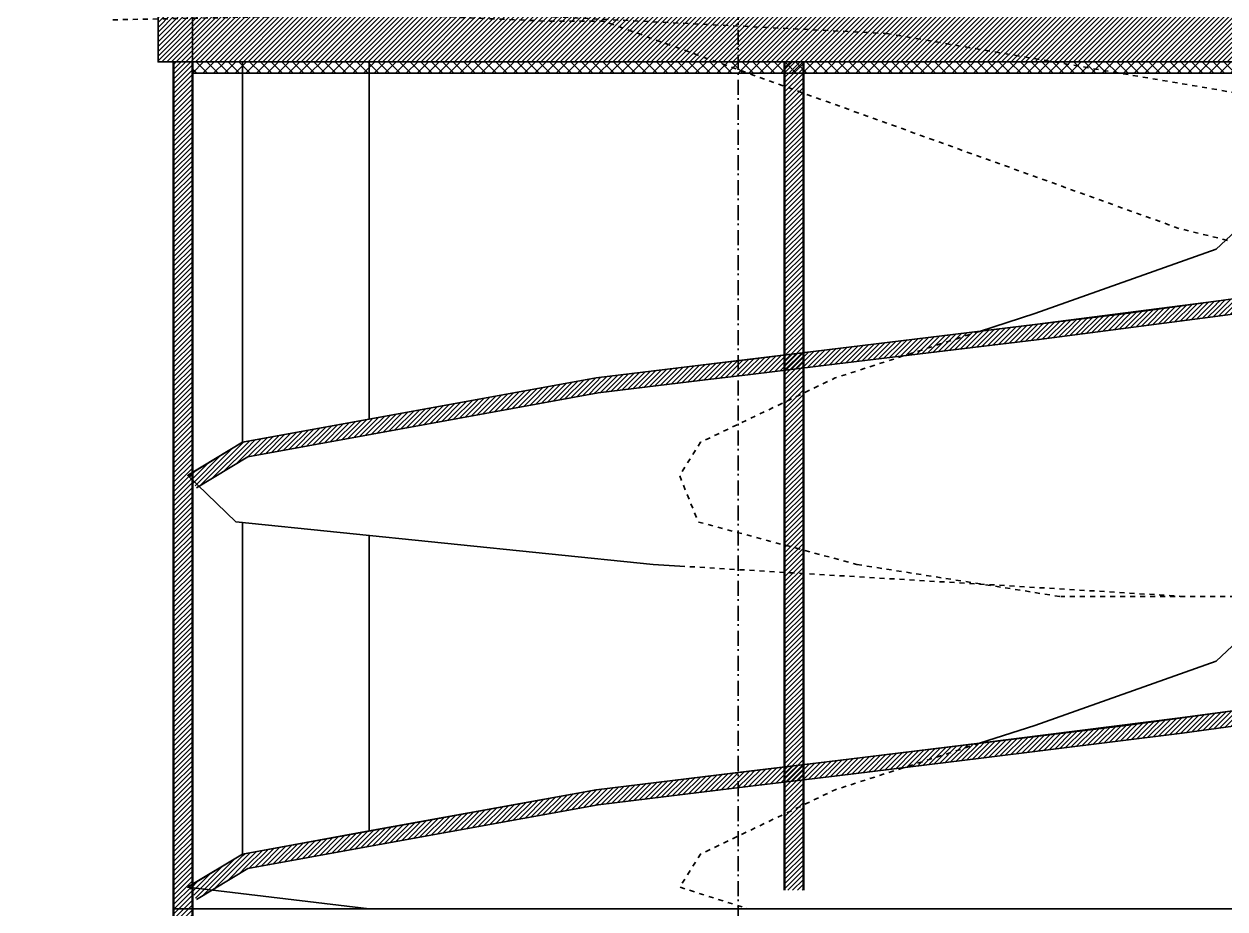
# Model space of a CAD drawing. Header units: centimetres. Extents: x -35664 to 50682, y -23001 to 23705.
# Drawn here: x 3081 to 4350, y -13383 to -12448 of the extents above; entities that cross this region are included whole.
import ezdxf

# ---------------------------------------------------------------- set-up
doc = ezdxf.new("R2010")
doc.units = ezdxf.units.CM
doc.header["$PDMODE"] = 67
doc.linetypes.add('Style de ligne -6', pattern=[1.04164, 0.625, -0.20828, 0.06943, -0.13893])
doc.linetypes.add('VW-01', pattern=[0.41656, 0.20828, -0.20828])
doc.layers.get('0').update_dxf_attribs({"color": 252})
for name, color, linetype in [('B GÈnÈral_Hatch', 252, 'Continuous'), ('B Général', 252, 'Continuous'), ('prlm-Coupe', 252, 'Continuous'), ('prlm-GT', 242, 'Continuous')]:
    doc.layers.add(name, color=color, linetype=linetype)
doc.styles.add('Eurostile', font='Eurosti.TTF')
doc.dimstyles.new('100é', dxfattribs={"dimtxt": 16.471002, "dimasz": 6.232178, "dimexe": 10, "dimexo": 25, "dimgap": 1, "dimtad": 1, "dimdec": 1, "dimtxsty": 'Eurostile', "dimblk": 'A 90.VW_SLASH', "dimblk1": 'A 90.VW_SLASH', "dimblk2": 'A 90.VW_SLASH', "dimcen": 0, "dimdle": 10, "dimazin": 0, "dimtfac": 1, "dimtdec": 1, "dimtix": 1, "dimtmove": 0, "dimatfit": 0, "dimldrblk": 'A 90.VW_FILLEDARROW', "dimfxl": 1, "dimfrac": 2, "dimtolj": 1, "dimarcsym": 0})
pattern_1 = [(45, (-23116.8977, 10090.366), (2.4253472, -2.6458333), [])]
pattern_2 = [(45, (0, 0), (2.4253472, -2.6458333), [])]

# ---------------------------------------------------------------- blocks, each defined once
blk = doc.blocks.new('A 90.VW_SLASH')
at = {"linetype": 'ByBlock', "lineweight": -2}
blk.add_line((1.6, 0), (-1, 0), dxfattribs=at)
at = {"linetype": 'Continuous', "lineweight": 20, "flags": 128}
blk.add_lwpolyline([(0.5, 0.5), (-0.5, -0.5)], dxfattribs=at)
blk = doc.blocks.new('*D282')
at = {"layer": 'Defpoints', "color": 0, "transparency": 16777216}
for p in [(2577, -12422.7), (9144.8, -12422.7), (9111, -14019.9)]:
    blk.add_point(p, dxfattribs=at)
at = {"layer": 'prlm-GT', "color": 0, "lineweight": -2, "transparency": 16777216}
for p, q in [((9119.8, -12422.7), (9154.8, -12422.7)), ((9144.8, -14013.6), (9144.8, -12428.9)), ((9136, -14019.9), (9154.8, -14019.9))]:
    blk.add_line(p, q, dxfattribs=at)
at = {"layer": 'prlm-GT', "color": 0, "lineweight": -2, "transparency": 16777216, "xscale": 6.232177734375, "yscale": 6.232177734375, "zscale": 6.232177734375}
for p, rotation in [((9144.8, -12422.7), 90), ((9144.8, -14019.9), 270)]:
    blk.add_blockref('A 90.VW_SLASH', p, dxfattribs=dict(at, rotation=rotation))
at = {"layer": 'prlm-GT', "color": 0, "transparency": 16777216, "insert": (9136.6, -13221.3), "char_height": 16.471, "attachment_point": 5, "rotation": 90, "style": 'Eurostile'}
blk.add_mtext('\\A1;1597.16', dxfattribs=at)
blk = doc.blocks.new('A 90.VW_FILLEDARROW')
at = {"linetype": 'Continuous'}
blk.add_hatch(color=250, dxfattribs=at).paths.add_polyline_path([(-1.6, 0.43), (0, 0), (-1.6, -0.43)])
at = {"linetype": 'Continuous', "flags": 128}
blk.add_lwpolyline([(-1.6, 0.43), (0, 0), (-1.6, -0.43)], close=True, dxfattribs=at)
blk = doc.blocks.new('B 90.Groupe-361-1')
at = {"layer": 'B GÈnÈral_Hatch', "linetype": 'Continuous', "lineweight": 18}
h = blk.add_hatch(dxfattribs=at)
h.set_pattern_fill('50_BETON', color=256, style=0, pattern_type=2)
h.set_pattern_definition(pattern_2)
h.paths.add_polyline_path([(4421.2, -5364.1), (4419.1, -5348.3), (4345.8, -5358.3), (4348, -5374.2)])
h = blk.add_hatch(dxfattribs=at)
h.set_pattern_fill('50_BETON', color=256, style=0, pattern_type=2)
h.set_pattern_definition(pattern_2)
h.paths.add_polyline_path([(4348, -5374.2), (4346, -5358.3), (4154.2, -5383.1), (4156.2, -5398.9)])
h = blk.add_hatch(dxfattribs=at)
h.set_pattern_fill('50_BETON', color=256, style=0, pattern_type=2)
h.set_pattern_definition(pattern_2)
h.paths.add_polyline_path([(4156.2, -5398.9), (4154.3, -5383), (3943.5, -5408.6), (3945.4, -5424.5)])
h = blk.add_hatch(dxfattribs=at)
h.set_pattern_fill('50_BETON', color=256, style=0, pattern_type=2)
h.set_pattern_definition(pattern_2)
h.paths.add_polyline_path([(3854.1, -5435.6), (3852.2, -5419.7), (3801.1, -5425.9), (3803.1, -5441.8)])
h = blk.add_hatch(dxfattribs=at)
h.set_pattern_fill('50_BETON', color=256, style=0, pattern_type=2)
h.set_pattern_definition(pattern_2)
h.paths.add_polyline_path([(3945.4, -5424.5), (3943.5, -5408.6), (3852.2, -5419.7), (3854.1, -5435.6)])
h = blk.add_hatch(dxfattribs=at)
h.set_pattern_fill('50_BETON', color=256, style=0, pattern_type=2)
h.set_pattern_definition(pattern_2)
h.paths.add_polyline_path([(3690.7, -5439.3), (3693.1, -5455.1), (3803.1, -5441.8), (3801.1, -5425.9)])
h = blk.add_hatch(dxfattribs=at)
h.set_pattern_fill('50_BETON', color=256, style=0, pattern_type=2)
h.set_pattern_definition(pattern_2)
h.paths.add_polyline_path([(3453.9, -5498.6), (3693.1, -5455.1), (3690.7, -5439.3), (3451, -5482.9)])
h = blk.add_hatch(dxfattribs=at)
h.set_pattern_fill('50_BETON', color=256, style=0, pattern_type=2)
h.set_pattern_definition(pattern_2)
h.paths.add_polyline_path([(3317, -5507.3), (3322.7, -5522.5), (3453.9, -5498.6), (3451, -5482.9)])
h = blk.add_hatch(dxfattribs=at)
h.set_pattern_fill('50_BETON', color=256, style=0, pattern_type=2)
h.set_pattern_definition(pattern_2)
h.paths.add_polyline_path([(3268.4, -5555.4), (3322.7, -5522.5), (3317, -5507.3), (3260.1, -5541.7)])
h = blk.add_hatch(dxfattribs=at)
h.set_pattern_fill('50_BETON', color=256, style=0, pattern_type=2)
h.set_pattern_definition(pattern_2)
h.paths.add_polyline_path([(4308, -5798.6), (4310.1, -5814.5), (4501.2, -5788.3), (4499.1, -5772.4)])
h = blk.add_hatch(dxfattribs=at)
h.set_pattern_fill('50_BETON', color=256, style=0, pattern_type=2)
h.set_pattern_definition(pattern_2)
h.paths.add_polyline_path([(4097.9, -5841.1), (4310.1, -5814.5), (4308, -5798.6), (4095.9, -5825.3)])
h = blk.add_hatch(dxfattribs=at)
h.set_pattern_fill('50_BETON', color=256, style=0, pattern_type=2)
h.set_pattern_definition(pattern_2)
h.paths.add_polyline_path([(4097.9, -5841.1), (4096, -5825.3), (3943.5, -5843.8), (3945.4, -5859.6)])
h = blk.add_hatch(dxfattribs=at)
h.set_pattern_fill('50_BETON', color=256, style=0, pattern_type=2)
h.set_pattern_definition(pattern_2)
h.paths.add_polyline_path([(3945.4, -5859.6), (3943.5, -5843.8), (3852.2, -5854.8), (3854.1, -5870.7)])
h = blk.add_hatch(dxfattribs=at)
h.set_pattern_fill('50_BETON', color=256, style=0, pattern_type=2)
h.set_pattern_definition(pattern_2)
h.paths.add_polyline_path([(3690.7, -5874.4), (3693.1, -5890.3), (3854.1, -5870.7), (3852.2, -5854.8)])
h = blk.add_hatch(dxfattribs=at)
h.set_pattern_fill('50_BETON', color=256, style=0, pattern_type=2)
h.set_pattern_definition(pattern_2)
h.paths.add_polyline_path([(3453.9, -5933.8), (3693.1, -5890.3), (3690.7, -5874.4), (3451, -5918)])
h = blk.add_hatch(dxfattribs=at)
h.set_pattern_fill('50_BETON', color=256, style=0, pattern_type=2)
h.set_pattern_definition(pattern_2)
h.paths.add_polyline_path([(3317, -5942.4), (3322.7, -5957.7), (3453.9, -5933.8), (3451, -5918)])
h = blk.add_hatch(dxfattribs=at)
h.set_pattern_fill('50_BETON', color=256, style=0, pattern_type=2)
h.set_pattern_definition(pattern_2)
h.paths.add_polyline_path([(3268.3, -5990.5), (3322.7, -5957.7), (3317, -5942.4), (3260.1, -5976.8)])
at = {"layer": 'B Général', "linetype": 'VW-01', "ltscale": 25.4}
for p, q in [((3997.4, -5075.3), (4419.1, -5147)), ((3779.1, -5638.1), (4316.9, -5670.4)), ((3966.5, -5636.4), (4182.1, -5670.4)), ((4419.1, -5670.4), (4182.1, -5670.4))]:
    blk.add_line(p, q, dxfattribs=at)
at = {"layer": 'B Général', "linetype": 'Continuous'}
for p, q in [((3317, -5507.3), (3317, -5105.4)), ((3451, -5482.9), (3451, -5105.4)), ((4419.1, -5348.3), (4346, -5358.3)), ((4419.1, -5348.3), (4346, -5358.3)), ((4346, -5358.3), (4154.3, -5383)), ((4346, -5358.3), (4154.3, -5383)), ((4346, -5358.3), (4345.8, -5358.3)), ((4346, -5358.3), (4345.8, -5358.3)), ((4421.2, -5364.1), (4348, -5374.2)), ((4421.2, -5364.1), (4348, -5374.2)), ((4348, -5374.2), (4156.2, -5398.9)), ((4348, -5374.2), (4156.2, -5398.9)), ((4348, -5374.2), (4348, -5374.2)), ((4154.3, -5383), (3943.5, -5408.6)), ((4154.3, -5383), (3943.5, -5408.6)), ((4154.3, -5383), (4154.2, -5383.1)), ((4154.3, -5383), (4154.2, -5383.1)), ((4156.2, -5398.9), (3945.4, -5424.5)), ((4156.2, -5398.9), (3945.4, -5424.5)), ((4156.2, -5398.9), (4156.2, -5398.9)), ((3852.2, -5419.7), (3801.1, -5425.9)), ((3852.2, -5419.7), (3801.1, -5425.9)), ((3943.5, -5408.6), (3852.2, -5419.7)), ((3943.5, -5408.6), (3852.2, -5419.7)), ((3801.1, -5425.9), (3690.7, -5439.3)), ((3801.1, -5425.9), (3690.7, -5439.3)), ((3945.4, -5424.5), (3854.1, -5435.6)), ((3945.4, -5424.5), (3854.1, -5435.6)), ((3690.7, -5439.3), (3451, -5482.9)), ((3690.7, -5439.3), (3451, -5482.9)), ((3803.1, -5441.8), (3693.1, -5455.1)), ((3803.1, -5441.8), (3693.1, -5455.1)), ((3854.1, -5435.6), (3803.1, -5441.8)), ((3854.1, -5435.6), (3803.1, -5441.8)), ((3693.1, -5455.1), (3453.9, -5498.6)), ((3693.1, -5455.1), (3453.9, -5498.6)), ((3451, -5482.9), (3317, -5507.3)), ((3451, -5482.9), (3317, -5507.3)), ((3317, -5507.3), (3260.1, -5541.7)), ((3317, -5507.3), (3260.1, -5541.7)), ((3453.9, -5498.6), (3322.7, -5522.5)), ((3453.9, -5498.6), (3322.7, -5522.5)), ((3322.7, -5522.5), (3268.4, -5555.4)), ((3322.7, -5522.5), (3268.4, -5555.4)), ((3317, -5942.4), (3317, -5592.1)), ((3451, -5918), (3451, -5605.8)), ((4499.1, -5772.4), (4308, -5798.6)), ((4499.1, -5772.4), (4308, -5798.6)), ((4308, -5798.6), (4096, -5825.3)), ((4308, -5798.6), (4096, -5825.3)), ((4501.2, -5788.3), (4310.1, -5814.5)), ((4501.2, -5788.3), (4310.1, -5814.5)), ((4096, -5825.3), (3943.5, -5843.8)), ((4096, -5825.3), (3943.5, -5843.8)), ((4096, -5825.3), (4095.9, -5825.3)), ((4096, -5825.3), (4095.9, -5825.3)), ((4310.1, -5814.5), (4097.9, -5841.1)), ((4310.1, -5814.5), (4097.9, -5841.1)), ((3943.5, -5843.8), (3852.2, -5854.8)), ((3943.5, -5843.8), (3852.2, -5854.8)), ((4097.9, -5841.1), (3945.4, -5859.6)), ((4097.9, -5841.1), (3945.4, -5859.6)), ((4097.9, -5841.1), (4097.9, -5841.1)), ((3852.2, -5854.8), (3690.7, -5874.4)), ((3852.2, -5854.8), (3690.7, -5874.4)), ((3945.4, -5859.6), (3854.1, -5870.7)), ((3945.4, -5859.6), (3854.1, -5870.7)), ((3690.7, -5874.4), (3451, -5918)), ((3690.7, -5874.4), (3451, -5918)), ((3854.1, -5870.7), (3693.1, -5890.3)), ((3854.1, -5870.7), (3693.1, -5890.3)), ((3693.1, -5890.3), (3453.9, -5933.8)), ((3693.1, -5890.3), (3453.9, -5933.8)), ((3451, -5918), (3317, -5942.4)), ((3451, -5918), (3317, -5942.4)), ((3453.9, -5933.8), (3322.7, -5957.7)), ((3453.9, -5933.8), (3322.7, -5957.7)), ((3317, -5942.4), (3260.1, -5976.8)), ((3317, -5942.4), (3260.1, -5976.8)), ((3322.7, -5957.7), (3268.3, -5990.5)), ((3322.7, -5957.7), (3268.3, -5990.5))]:
    blk.add_line(p, q, dxfattribs=at)
at = {"layer": 'B Général', "linetype": 'VW-01', "lineweight": 25, "ltscale": 25.4, "flags": 128}
blk.add_lwpolyline([(3180, -5060.9), (3558.7, -5053.4), (3997.4, -5075.3)], dxfattribs=at)
at = {"layer": 'B Général', "linetype": 'Continuous', "flags": 128}
for points in [[(4939, -5235.3), (4747.1, -5303.3), (4251, -5371.3), (3690.7, -5439.3), (3317, -5507.3), (3259.1, -5542.3), (3310.1, -5591.4), (3750.9, -5636.4), (3779.1, -5638.1)], [(4419.1, -5235.3), (4346, -5303.3), (4154.3, -5371.3), (4096, -5390.1)], [(4419.1, -5670.4), (4346, -5738.4), (4154.3, -5806.4), (4096, -5825.3)], [(4913.5, -5679.5), (4747.1, -5738.4), (4251, -5806.4), (3690.7, -5874.4), (3317, -5942.4), (3259.1, -5977.4), (3451, -6000.2)]]:
    blk.add_lwpolyline(points, dxfattribs=at)
at = {"layer": 'B Général', "linetype": 'VW-01', "ltscale": 25.4, "flags": 128}
for points in [[(4096, -5390.1), (3943.5, -5439.3), (3801.1, -5507.3), (3779.1, -5542.3), (3798.5, -5591.4), (3966.5, -5636.4)], [(4096, -5825.3), (3943.5, -5874.4), (3801.1, -5942.4), (3779.1, -5977.4), (3852.2, -6000.4)]]:
    blk.add_lwpolyline(points, dxfattribs=at)
blk = doc.blocks.new('B 90.axes 2')
at = {"layer": 'B Général', "linetype": 'Style de ligne -6', "ltscale": 25.4}
blk.add_line((-3824.862, -1173.254), (-3824.862, 1361.746), dxfattribs=at)
blk = doc.blocks.new('A$C373B78D5')
at = {"layer": 'B GÈnÈral_Hatch', "linetype": 'Continuous', "lineweight": 18}
h = blk.add_hatch(dxfattribs=at)
h.set_pattern_fill('50_BETON', color=256, style=0, pattern_type=2)
h.set_pattern_definition(pattern_1)
h.paths.add_polyline_path([(-19889.1, 5035), (-18687.8, 5035), (-18687.8, 4985), (-19889.1, 4985)])
h = blk.add_hatch(dxfattribs=at)
h.set_pattern_fill('50_BETON', color=256, style=0, pattern_type=2)
h.set_pattern_definition(pattern_1)
h.paths.add_polyline_path([(-19852.8, 4985), (-19872.8, 4985), (-19872.8, 3891.4), (-19852.8, 3891.4)])
at = {"layer": 'B GÈnÈral_Hatch', "linetype": 'Continuous'}
h = blk.add_hatch(dxfattribs=at)
h.set_pattern_fill('02_ISOLANT', color=256, style=0, pattern_type=2)
h.set_pattern_definition([(45, (-23116.898, 10090.366), (-5.656854, 5.656854), []), (135, (-23116.898, 10090.366), (5.656854, 5.656854), [])])
h.paths.add_polyline_path([(-19852.8, 4985), (-18707.8, 4985), (-18707.8, 4973), (-19852.8, 4973)])
at = {"layer": 'B GÈnÈral_Hatch', "linetype": 'Continuous', "lineweight": 18}
h = blk.add_hatch(dxfattribs=at)
h.set_pattern_fill('50_BETON', color=256, style=0, pattern_type=2)
h.set_pattern_definition(pattern_1)
h.paths.add_polyline_path([(-19227.1, 4110), (-19207.1, 4110), (-19207.1, 4985), (-19227.1, 4985)])
at = {"layer": 'B Général', "linetype": 'Continuous', "lineweight": 35}
for p, q in [((-19872.8, 4985), (-19872.8, 3891.4)), ((-19852.8, 4985), (-19852.8, 3891.4)), ((-19227.1, 4985), (-19227.1, 4110)), ((-19207.1, 4985), (-19207.1, 4110))]:
    blk.add_line(p, q, dxfattribs=at)
at = {"layer": 'B Général', "linetype": 'Continuous'}
for p, q in [((-19872.8, 4985), (-19872.8, 3891.4)), ((-19852.8, 4985), (-19852.8, 4089.9)), ((-19227.1, 4985), (-19227.1, 4110)), ((-19207.1, 4985), (-19207.1, 4110))]:
    blk.add_line(p, q, dxfattribs=at)
at = {"layer": 'B Général', "linetype": 'Continuous', "flags": 128}
for points in [[(-13322.4, 5331.9), (-14116.6, 5339.8), (-14116.6, 5035), (-14698.4, 5035), (-14698.4, 4133), (-15478.4, 4133), (-15478.4, 5662), (-16935, 5662), (-16935, 6009), (-19604, 6009), (-19604, 5297), (-19865.1, 5297), (-19865.1, 5050), (-19852.8, 5050), (-19852.8, 4090), (-18095.9, 4090), (-18095.9, 3503), (-16050.9, 3503), (-16050.9, 3504.9), (-16050.4, 3504.9), (-16050.4, 3203), (-11164.5, 3203)], [(-11176.5, 3178), (-16050.4, 3178), (-16050.4, 3483), (-18113.9, 3483), (-18113.9, 4090), (-19872.8, 4090), (-19872.8, 4985), (-19889.1, 4985), (-19889.1, 5045.7), (-19898.4, 5046), (-20106.3, 5046), (-20561, 5053), (-20839.4, 5042), (-20839.4, 5055), (-20931.4, 5055), (-20931.4, 5060), (-20962.6, 5060), (-21666.9, 5332), (-21966.9, 5334), (-22059.3, 5334), (-22059.3, 5339), (-23308.5, 5339), (-23308.5, 0), (0, 0)]]:
    blk.add_lwpolyline(points, dxfattribs=at)
at = {"layer": 'B Général', "linetype": 'VW-01', "lineweight": 25, "ltscale": 25.4, "flags": 128}
blk.add_lwpolyline([(-19898.4, 5046), (-19476, 5028), (-19418, 5028), (-18809.9, 4809), (-17386.2, 4459), (-17090.9, 4433), (-16907, 4389.2)], dxfattribs=at)
at = {"layer": 'B Général', "linetype": 'Continuous', "flags": 128}
for points in [[(-19889.1, 5035), (-18687.8, 5035), (-18687.8, 4985), (-19889.1, 4985)], [(-19852.8, 4985), (-18707.8, 4985), (-18707.8, 4973), (-19852.8, 4973)]]:
    blk.add_lwpolyline(points, close=True, dxfattribs=at)
at = {"layer": 'B Général'}
for name, p in [('B 90.axes 2', (-15451.1, 4932.8)), ('B 90.Groupe-361-1', (-23116.9, 10090.4))]:
    blk.add_blockref(name, p, dxfattribs=at)

msp = doc.modelspace()

# ---------------------------------------------------------------- block references
at = {"layer": 'prlm-Coupe'}
msp.add_blockref('A$C373B78D5', (23111.623, -17472.851), dxfattribs=at)

# ---------------------------------------------------------------- dimensions: what is measured, and where the dimension line sits
at = {"layer": 'prlm-GT'}
dim = msp.add_linear_dim(base=(9144.819, -12422.694), p1=(9110.954, -14019.853), p2=(2577.008, -12422.694), angle=90, dimstyle='100é', override={"dimdec": 2, "dimzin": 0, "dimdsep": 46, "dimpost": '<>'}, dxfattribs=at)
dim.commit()
dim.dimension.update_dxf_attribs({"geometry": '*D282', "text_midpoint": (9136.563, -13221.274)})

doc.saveas('drawing.dxf')
